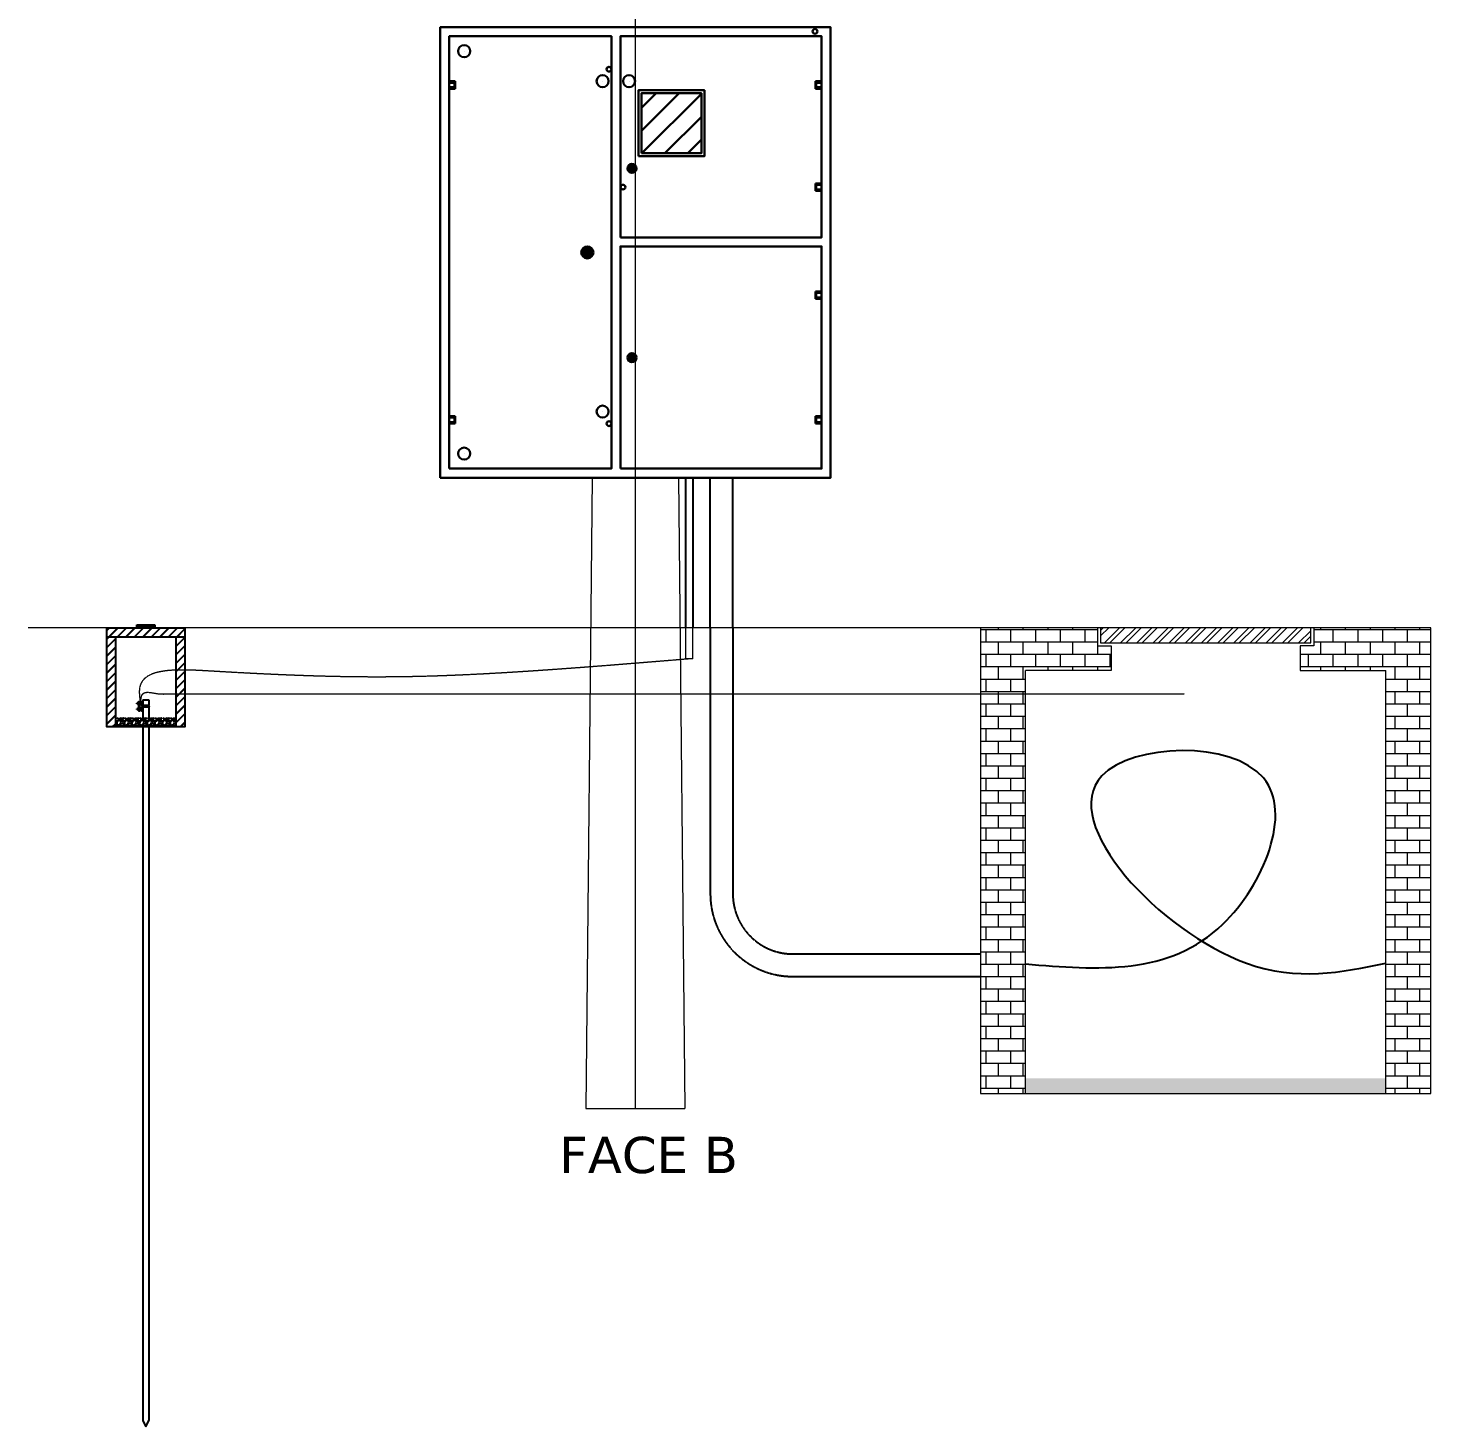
# Model space of a CAD drawing. Header units: millimetres. Extents: x -424 to 36887, y -1509 to 10831.
# Drawn here: x -424 to 4248, y -574 to 4084 of the extents above; entities that cross this region are included whole.
import ezdxf

# ---------------------------------------------------------------- set-up
doc = ezdxf.new("R2010")
doc.units = ezdxf.units.MM
doc.linetypes.add('ACAD_ISO02W100', pattern=[15, 12, -3])
doc.linetypes.add('ACAD_ISO04W100', pattern=[30, 24, -3, 0, -3])
doc.layers.add('Aterramento', color=95, linetype='Continuous')
doc.layers.add('ELETRODUTO', color=30, linetype='Continuous')
for name, color, linetype, lineweight in [('EIXO', 1, 'ACAD_ISO04W100', 9), ('EQUIPAMENTOS', 80, 'Continuous', 30), ('ESTRUTURA', 7, 'Continuous', 20)]:
    doc.layers.add(name, color=color, linetype=linetype, lineweight=lineweight)
pattern_1 = [(0, (-18985.348, -3944.346), (0, 41.275), []), (90, (-18985.35, -3944.346), (-82.55, 5e-15), [41.275, -41.275]), (90, (-18944.07, -3944.346), (-82.55, 5e-15), [-41.275, 41.275])]
pattern_2 = [(45, (2513.166, 283.862), (-14.14214, 14.14214), []), (45, (2513.566, 283.862), (-14.14214, 14.14214), [])]

msp = doc.modelspace()

# ---------------------------------------------------------------- hatches: boundary and pattern name
h = msp.add_hatch()
h.set_pattern_fill('JIS_LC_20', color=256)
h.set_pattern_definition(pattern_2)
h.paths.add_polyline_path([(98.7, 2087.2), (-161.3, 2087.2), (-161.3, 2057.2), (98.7, 2057.2)])
h = msp.add_hatch()
h.set_pattern_fill('JIS_LC_20', color=256)
h.set_pattern_definition(pattern_2)
h.paths.add_polyline_path([(-131.3, 2057.2), (-161.3, 2057.2), (-161.3, 1757.2), (-131.3, 1757.2)])
h = msp.add_hatch()
h.set_pattern_fill('JIS_LC_20', color=256)
h.set_pattern_definition(pattern_2)
h.paths.add_polyline_path([(98.7, 2057.2), (68.7, 2057.2), (68.7, 1757.2), (98.7, 1757.2)])
h = msp.add_hatch()
h.set_pattern_fill('GRAVEL', color=256)
h.set_pattern_definition([(228.01279, (2531.4542, 309.2617), (-203.2, -228.6), [3.41721, -338.30484]), (184.96974, (2529.1682, 306.7217), (304.79999988, 25.40000145), [5.86405, -580.54049]), (132.51045, (2523.3262, 306.2137), (254.0000001, -279.3999999), [4.13482, -409.34723]), (267.27369, (2513.4202, 299.8637), (25.40000005, 508), [5.34005, -528.66437]), (292.833654, (2513.1662, 294.5297), (-127, 304.8), [5.23634, -518.39808]), (357.27369, (2515.1982, 289.7037), (-508, 25.40000005), [5.34005, -528.66437]), (37.69424, (2520.53225, 289.4497), (-330.19999999, -254.00000002), [7.06194, -699.13115]), (72.25533, (2526.12025, 293.7677), (177.80000005, 558.8), [6.6672, -660.05257]), (121.429566, (2528.1522, 300.1177), (-203.20000003, 330.2), [5.35813, -530.45546]), (175.23636, (2525.3582, 304.6897), (279.4, -25.4), [6.11713, -299.73937]), (222.397438, (2519.26225, 305.1977), (-304.8, -279.4), [7.91078, -783.16773]), (138.814075, (2538.5662, 299.6097), (-177.8, 152.4), [2.70005, -267.30566]), (171.469234, (2536.5342, 301.3877), (330.2, -50.79999994), [5.13682, -508.54639]), (225, (2531.454, 302.15), (-4e-15, -25.4), [3.5921, -32.32893]), (203.19859, (2529.6762, 305.1977), (127, 50.8), [1.93441, -191.50622]), (291.80141, (2527.8982, 304.4357), (-25.4, 76.2), [2.73566, -134.04753]), (30.96376, (2528.9142, 301.8957), (76.2, 50.8), [4.4432, -143.66298]), (161.56505, (2532.724, 304.182), (50.8, -25.4), [3.21287, -77.10898]), (16.38954, (2513.1662, 304.4357), (254, 76.2), [4.50088, -445.58827]), (70.346176, (2517.4842, 305.7057), (-101.6, -279.4), [3.77599, -373.82216]), (293.19859, (2532.7242, 309.2617), (-50.8, 127), [3.8688, -189.57184]), (343.61046, (2534.2482, 305.7057), (-254, 76.2), [4.50088, -445.58827]), (339.44395, (2513.1662, 288.6877), (-127, 50.8), [4.34035, -212.67734]), (294.77514, (2517.2302, 287.1637), (-127.0000002, 279.3999999), [3.63672, -360.03593]), (66.80141, (2532.9782, 283.8617), (50.8, 127), [3.8688, -189.57184]), (17.354025, (2534.5022, 287.4177), (-330.2, -101.6), [4.25783, -421.52376]), (69.44395, (2520.5322, 283.8617), (-50.8, -127), [2.17018, -214.84752]), (101.30993, (2531.4542, 283.8617), (-25.4, 101.6), [1.29515, -128.21995]), (165.96376, (2531.2, 285.1317), (76.2, -25.4), [5.23634, -99.49055]), (186.009006, (2526.1202, 286.4017), (254, 25.4), [4.85267, -480.41365]), (303.69007, (2528.914, 299.61), (-25.4, 50.8), [3.66324, -87.91776]), (353.157227, (2530.9462, 296.5617), (431.8, -50.79999998), [6.39557, -633.16009]), (60.9454, (2537.2962, 295.7997), (-101.6, -177.8), [2.61508, -258.89392]), (90, (2538.566, 298.086), (-25.4, 25.4), [1.524, -23.876]), (120.25644, (2525.6122, 287.1637), (101.6, -177.8), [3.52867, -349.3394]), (48.01279, (2523.8342, 290.2117), (203.2, 228.6), [6.83443, -334.88762]), (0, (2528.406, 295.292), (25.4, 25.4), [6.604, -18.796]), (325.304846, (2535.0102, 295.2917), (254.0000001, -177.7999999), [4.0161, -397.59317]), (254.0546, (2538.3122, 293.0057), (-25.4, -101.6), [3.6983, -181.2165]), (207.645975, (2537.2962, 289.4497), (-482.6, -253.99999997), [6.02145, -596.12464]), (175.42608, (2531.9622, 286.6557), (-330.2, 25.4), [6.3703, -630.65846])])
h.paths.add_polyline_path([(68.7, 1787.2), (-131.3, 1787.2), (-131.3, 1757.2), (68.7, 1757.2)])
at = {"layer": 'EQUIPAMENTOS'}
h = msp.add_hatch(dxfattribs=at)
h.set_pattern_fill('ANSI31', color=256, scale=17)
h.set_pattern_definition([(45, (-20049.61, -5255.3), (-38.16609, 38.16609), [])])
h.paths.add_polyline_path([(1818.7, 3867.2), (1618.7, 3867.2), (1618.7, 3667.2), (1818.7, 3667.2)])
h = msp.add_hatch(color=256, dxfattribs=at)
h.dxf.hatch_style = 1
h.paths.add_polyline_path([(1572.4, 3616.9, 1), (1602.4, 3616.9, 1)])
h = msp.add_hatch(color=256, dxfattribs=at)
h.dxf.hatch_style = 1
h.paths.add_polyline_path([(1418.7, 3337.2, 1), (1458.7, 3337.2, 1)])
h = msp.add_hatch(color=256, dxfattribs=at)
h.dxf.hatch_style = 1
h.paths.add_polyline_path([(1602.4, 2987.2, 1), (1572.4, 2987.2, 1)])
at = {"layer": 'ESTRUTURA'}
h = msp.add_hatch(dxfattribs=at)
h.set_pattern_fill('BRICK', color=256, scale=6.5)
h.set_pattern_definition(pattern_1)
h.paths.add_polyline_path([(2747.7, 537.2), (2897.7, 537.2), (2897.7, 1945.2), (3182.7, 1945.2), (3182.7, 2027.2), (3137.7, 2027.2), (3137.7, 2087.2), (2747.7, 2087.2)])
h = msp.add_hatch(dxfattribs=at)
h.set_pattern_fill('ANSI32', color=256, scale=4)
h.set_pattern_definition([(45, (-18985.348, -3944.346), (-26.94077, 26.94077), []), (45, (-18967.387, -3944.346), (-26.94077, 26.94077), [])])
h.paths.add_polyline_path([(3147.7, 2087.2), (3147.7, 2037.2), (3847.7, 2037.2), (3847.7, 2087.2)])
h = msp.add_hatch(dxfattribs=at)
h.set_pattern_fill('BRICK', color=256, scale=6.5)
h.set_pattern_definition(pattern_1)
h.paths.add_polyline_path([(4247.7, 2087.2), (3857.7, 2087.2), (3857.7, 2027.2), (3812.7, 2027.2), (3812.7, 1945.2), (4097.7, 1945.2), (4097.7, 537.2), (4247.7, 537.2)])
h = msp.add_hatch(dxfattribs=at)
h.set_pattern_fill('AR-SAND', color=256, scale=0.33)
h.set_pattern_definition([(37.5, (-18985.348, -3944.346), (-0.52801, 16.150637), [0, -12.74064, 0, -14.2494, 0, -13.62075]), (7.5, (-18985.348, -3944.346), (14.834268, 23.655228), [0, -6.87324, 0, -11.48334, 0, -4.40055]), (327.5, (-18995.657, -3944.346), (26.102748, 0.047427), [0, -4.191, 0, -15.0876, 0, -19.6977]), (317.5, (-18995.657, -3944.346), (25.197363, 7.356668), [0, -2.0955, 0, -9.89076, 0, -11.3157])])
h.paths.add_polyline_path([(4097.7, 587.2), (2897.7, 587.2), (2897.7, 537.2), (4097.7, 537.2)])

# ---------------------------------------------------------------- linework, layer by layer
for p, q in [((-161.3, 2057.2), (98.7, 2057.2)), ((-131.3, 1757.2), (-131.3, 2057.2)), ((-61.3, 2087.2), (-61.3, 2097.2)), ((-61.3, 2097.2), (-1.3, 2097.2)), ((-58.3, 2087.2), (-58.3, 2094.2)), ((-58.3, 2094.2), (-4.3, 2094.2)), ((-4.3, 2094.2), (-4.3, 2087.2)), ((-1.3, 2097.2), (-1.3, 2087.2)), ((68.7, 2057.2), (68.7, 1757.2)), ((-58.8, 1836.6), (-60.9, 1836.6)), ((-60.9, 1834.6), (-60.9, 1836.6)), ((-58.8, 1834.6), (-60.9, 1834.6)), ((-55.8, 1838.1), (-58.8, 1838.1)), ((-58.8, 1838.1), (-58.8, 1833.1)), ((-58.8, 1833.1), (-55.8, 1833.1)), ((-55.8, 1839.1), (-55.8, 1838.1)), ((-55.8, 1838.1), (-55.8, 1813.1)), ((-51.3, 1841.1), (-53.8, 1841.1)), ((-52.6, 1827.6), (-49.3, 1832.4)), ((-52.6, 1827.6), (-52.6, 1824.6)), ((-52.6, 1824.6), (-49.3, 1819.8)), ((-49.3, 1839.1), (-49.3, 1832.4)), ((-47.3, 1839.1), (-47.3, 1832.4)), ((-44.1, 1827.6), (-47.3, 1832.4)), ((-44.1, 1824.6), (-47.3, 1819.8)), ((-40.8, 1841.1), (-45.3, 1841.1)), ((-44.1, 1827.6), (-44.1, 1824.6)), ((-40.8, 1847.7), (-40.8, 1784.8)), ((-40.8, 1847.7), (-21.8, 1847.7)), ((-40.8, 1826.1), (-40.8, 1841.1)), ((-21.8, 1828.6), (-40.8, 1828.6)), ((-40.8, 1811.1), (-40.8, 1826.1)), ((-21.8, 1823.6), (-40.8, 1823.6)), ((-21.8, 1847.7), (-21.8, 1828.6)), ((-21.8, 1823.6), (-21.8, 1783.7)), ((-58.8, 1817.6), (-60.9, 1817.6)), ((-60.9, 1815.6), (-60.9, 1817.6)), ((-58.8, 1815.6), (-60.9, 1815.6)), ((-55.8, 1819.1), (-58.8, 1819.1)), ((-58.8, 1819.1), (-58.8, 1814.1)), ((-58.8, 1814.1), (-55.8, 1814.1)), ((-53.8, 1811.1), (-51.3, 1811.1)), ((-49.3, 1819.8), (-49.3, 1813.1)), ((-47.3, 1819.8), (-47.3, 1813.1)), ((-45.3, 1811.1), (-40.8, 1811.1)), ((-40.8, 1757.2), (-40.8, -552.3)), ((-21.8, 1757.2), (-21.8, -552.3)), ((-40.8, -552.3), (-31.3, -573.5)), ((-31.3, -573.5), (-21.8, -552.3))]:
    msp.add_line(p, q)
msp.add_lwpolyline([(-161.3, 2087.2), (98.7, 2087.2), (98.7, 1757.2), (-161.3, 1757.2)], close=True)
for centre, radius, start, end in [((-53.8, 1839.1), 2, 90, 180), ((-48.3, 1826.2), 4.37, 155.2981, 166.8102), ((-48.3, 1826.2), 4.37, 193.1898, 346.4547), ((-48.3, 1826.2), 4.37, 43.6868, 136.7264), ((-51.3, 1839.1), 2, 0, 90), ((-45.3, 1839.1), 2, 90, 180), ((-48.3, 1826.2), 4.37, 13.5453, 24.2887), ((-21.8, 1826.1), 2.5, 270, 90), ((-53.8, 1813.1), 2, 180, 270), ((-51.3, 1813.1), 2, 270, 360), ((-45.3, 1813.1), 2, 180, 270)]:
    msp.add_arc(centre, radius, start, end)
at = {"layer": 'Aterramento', "linetype": 'ACAD_ISO02W100', "lineweight": 0, "ltscale": 0.05}
msp.add_line((37.3, 1867.1), (3427.4, 1867.1), dxfattribs=at)
for points in [[(1777.7, 1983.7), (1025.1, 1930.2), (190.5, 1942.7), (-52.2, 1886.3), (-48.4, 1830.6)], [(-48.4, 1830.6), (-40.2, 1868.4), (11.1, 1867.7), (37.3, 1867.1)]]:
    msp.add_spline(points, degree=3, dxfattribs=at)
at = {"layer": 'Aterramento'}
msp.add_spline([(2897.7, 967.9), (3554.9, 1100.7), (3690, 1587.3), (3151.8, 1594.3), (3634.1, 970.3), (4097.7, 970.3)], degree=3, dxfattribs=at)
at = {"layer": 'EIXO', "lineweight": 0, "ltscale": 0.1}
msp.add_line((1598.7, 487.2), (1598.7, 10487.2), dxfattribs=at)
at = {"layer": 'ELETRODUTO'}
for p, q in [((1765.2, 2587.2), (1765.2, 2087.2)), ((1790.2, 2587.2), (1790.2, 2087.2)), ((1848.2, 2087.2), (1848.2, 2587.2)), ((1923.2, 2087.2), (1923.2, 2587.2))]:
    msp.add_line(p, q, dxfattribs=at)
at = {"layer": 'ELETRODUTO', "linetype": 'ACAD_ISO02W100', "lineweight": 0, "ltscale": 0.05}
for p, q in [((1765.2, 2087.2), (1765.2, 1983.7)), ((1790.2, 1983.7), (1790.2, 2087.2)), ((1790.2, 1983.7), (1765.2, 1983.7))]:
    msp.add_line(p, q, dxfattribs=at)
at = {"layer": 'ELETRODUTO', "linetype": 'ACAD_ISO02W100', "ltscale": 0.05}
for p, q in [((1848.2, 2087.2), (1848.2, 1201.3)), ((1923.2, 2087.2), (1923.2, 1201.3)), ((2123.2, 1001.3), (2747.7, 1001.3)), ((2123.2, 926.3), (2747.7, 926.3))]:
    msp.add_line(p, q, dxfattribs=at)
for radius in [275, 200]:
    msp.add_arc((2123.2, 1201.3), radius, 180, 270, dxfattribs=at)
at = {"layer": 'EQUIPAMENTOS'}
for p, q in [((1028.7, 4007.2), (1028.7, 4007.2)), ((978.7, 3907.2), (998.7, 3907.2)), ((978.7, 3902.2), (996.7, 3902.2)), ((996.7, 3887.2), (978.7, 3887.2)), ((998.7, 3882.2), (978.7, 3882.2)), ((996.7, 3902.2), (996.7, 3887.2)), ((998.7, 3907.2), (998.7, 3882.2)), ((1489.7, 3907.4), (1489.7, 3907.4)), ((1577.7, 3907.4), (1577.7, 3907.4)), ((2218.7, 3907.2), (2198.7, 3907.2)), ((2198.7, 3907.2), (2198.7, 3882.2)), ((2198.7, 3882.2), (2218.7, 3882.2)), ((2218.7, 3902.2), (2200.7, 3902.2)), ((2200.7, 3902.2), (2200.7, 3887.2)), ((2200.7, 3887.2), (2218.7, 3887.2)), ((2218.7, 3567.2), (2198.7, 3567.2)), ((2198.7, 3567.2), (2198.7, 3542.2)), ((2218.7, 3562.2), (2200.7, 3562.2)), ((2200.7, 3562.2), (2200.7, 3547.2)), ((2198.7, 3542.2), (2218.7, 3542.2)), ((2200.7, 3547.2), (2218.7, 3547.2)), ((2218.7, 3207.2), (2198.7, 3207.2)), ((2198.7, 3207.2), (2198.7, 3182.2)), ((2198.7, 3182.2), (2218.7, 3182.2)), ((2218.7, 3202.2), (2200.7, 3202.2)), ((2200.7, 3202.2), (2200.7, 3187.2)), ((2200.7, 3187.2), (2218.7, 3187.2)), ((1489.7, 2807.1), (1489.7, 2807.1)), ((978.7, 2792.2), (998.7, 2792.2)), ((978.7, 2787.2), (996.7, 2787.2)), ((996.7, 2772.2), (978.7, 2772.2)), ((998.7, 2767.2), (978.7, 2767.2)), ((996.7, 2787.2), (996.7, 2772.2)), ((998.7, 2792.2), (998.7, 2767.2)), ((2218.7, 2792.2), (2198.7, 2792.2)), ((2198.7, 2792.2), (2198.7, 2767.2)), ((2198.7, 2767.2), (2218.7, 2767.2)), ((2218.7, 2787.2), (2200.7, 2787.2)), ((2200.7, 2787.2), (2200.7, 2772.2)), ((2200.7, 2772.2), (2218.7, 2772.2)), ((1028.7, 2667.2), (1028.7, 2667.2))]:
    msp.add_line(p, q, dxfattribs=at)
for points in [[(948.7, 2587.2), (2248.7, 2587.2), (2248.7, 4087.2), (948.7, 4087.2)], [(978.7, 2617.2), (1518.7, 2617.2), (1518.7, 4057.2), (978.7, 4057.2)], [(1548.7, 3387.2), (2218.7, 3387.2), (2218.7, 4057.2), (1548.7, 4057.2)], [(1608.7, 3657.2), (1828.7, 3657.2), (1828.7, 3877.2), (1608.7, 3877.2)], [(1618.7, 3667.2), (1818.7, 3667.2), (1818.7, 3867.2), (1618.7, 3867.2)], [(1548.7, 2617.2), (2218.7, 2617.2), (2218.7, 3357.2), (1548.7, 3357.2)]]:
    msp.add_lwpolyline(points, close=True, dxfattribs=at)
for centre, radius in [((2196.7, 4073.2), 8), ((1028.7, 4007.2), 20), ((1489.7, 3907.4), 20), ((1510.7, 3947.2), 8), ((1577.7, 3907.4), 20), ((1587.4, 3616.9), 15), ((1557.3, 3554.7), 8), ((1438.7, 3337.2), 20), ((1587.4, 2987.2), 15), ((1489.7, 2807.1), 20), ((1510.7, 2767.2), 8), ((1028.7, 2667.2), 20)]:
    msp.add_circle(centre, radius, dxfattribs=at)
at = {"layer": 'ESTRUTURA'}
for p, q in [((1518.7, 3907.4), (1518.7, 3907.4)), ((1454.7, 2587.2), (1433.7, 487.2)), ((1742.7, 2587.2), (1763.7, 487.2)), ((2747.7, 2087.2), (-423.5, 2087.2)), ((2747.7, 2087.2), (2747.7, 537.2)), ((4247.7, 2087.2), (2747.7, 2087.2)), ((3137.7, 2087.2), (3137.7, 2027.2)), ((3147.7, 2087.2), (3147.7, 2037.2)), ((3847.7, 2037.2), (3847.7, 2087.2)), ((3857.7, 2087.2), (3857.7, 2027.2)), ((4247.7, 537.2), (4247.7, 2087.2)), ((3137.7, 2027.2), (3182.7, 2027.2)), ((3147.7, 2037.2), (3847.7, 2037.2)), ((3182.7, 2027.2), (3182.7, 1945.2)), ((3857.7, 2027.2), (3812.7, 2027.2)), ((3812.7, 2027.2), (3812.7, 1945.2)), ((2897.7, 537.2), (2897.7, 1945.2)), ((3182.7, 1945.2), (2897.7, 1945.2)), ((3812.7, 1945.2), (4097.7, 1945.2)), ((4097.7, 537.2), (4097.7, 1945.2)), ((2747.7, 537.2), (4247.7, 537.2)), ((1433.7, 487.2), (1763.7, 487.2))]:
    msp.add_line(p, q, dxfattribs=at)

# ---------------------------------------------------------------- texts
at = {"layer": 'ESTRUTURA', "insert": (1345, 392.5), "char_height": 120.775, "attachment_point": 1}
msp.add_mtext_dynamic_manual_height_columns('{\\fVerdana|b0|i0|c0|p34;FACE B}', width=1310.296, gutter_width=12.5, heights=[0], dxfattribs=at)

doc.saveas('drawing.dxf')
